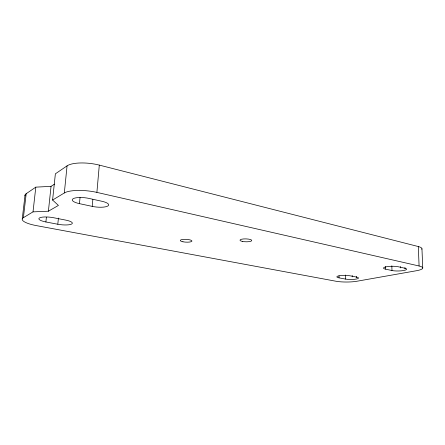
<?xml version="1.0" encoding="UTF-8"?>
<svg xmlns="http://www.w3.org/2000/svg" width="445" height="445" viewBox="0 0 445 445"><rect width="100%" height="100%" fill="white"/><g stroke="black" fill="none" stroke-linecap="round" stroke-linejoin="round"><path stroke-width="0.67" d="M92.226 206.38L79.46 203.649A11.932 3.326 5.8 0 1 73.258 198.648A11.932 3.326 5.8 0 1 89.022 198.426L102.022 201.301A11.731 3.26 5.5 0 1 107.623 206.124A11.731 3.26 5.5 0 1 92.226 206.38L92.849 199.46M419.09 265.999L96.893 192.396L99.302 165.106A23.985 7.699 6.5 0 0 67.067 165.863L55.369 173.828L52.593 200.05L58.423 205.429L48.394 211.208L33.013 211.87L23.39 217.683A21.61 5.207 6 0 0 36.535 225.643L335.853 281.218A15.091 2.815 -0.1 0 0 356.857 281.251L416.331 270.749A16.849 3.332 -1.2 0 0 419.09 265.999L418.311 246.547L99.302 165.106M79.46 203.649L80.044 197.519M52.593 200.05L64.319 192.969L67.067 165.863M57.794 224.241A10.713 2.62 5.7 0 0 71.578 224.069A10.713 2.62 5.7 0 0 65.76 220.108L53.656 217.739A10.886 2.664 6 0 0 39.566 217.883A10.886 2.664 6 0 0 45.896 221.972L57.794 224.241L58.429 218.072M45.896 221.972L46.402 217.266M48.394 211.208L51.053 186.344L54.39 184.174M33.013 211.87L35.811 187.145L51.053 186.344M23.39 217.683L26.188 193.697L35.811 187.145M22.256 218.929L25.042 195.099M339.046 277.858L345.426 279.071A7.626 1.435 -0.2 0 0 356.178 279.076A7.626 1.435 -0.2 0 0 356.428 277.051L350.026 275.8A7.682 1.463 -0.1 0 0 339.129 275.783A7.682 1.463 -0.1 0 0 339.046 277.858L339.029 275.822M385.503 269.147L391.973 270.532A8.333 1.641 -1.1 0 0 403.665 270.516A8.333 1.641 -1.1 0 0 404.744 268.19L398.258 266.755A8.388 1.674 -1 0 0 386.399 266.761A8.388 1.674 -1 0 0 385.503 269.147L385.431 266.444M421.955 248.755L422.75 267.968M404.967 267.484L405.011 268.841M400.645 266.527L400.689 267.89M391.834 265.837L391.973 270.532M356.49 276.339L356.506 277.691M352.218 275.5L352.234 276.857M345.381 275.032L345.426 279.071M64.319 192.969A24.241 6.881 5.8 0 1 96.893 192.396M418.311 246.547A16.721 3.76 -1.6 0 1 421.832 249.25M25.031 195.872A21.404 5.846 6.7 0 1 26.188 193.697M182.934 241.785A5.868 1.407 2.9 0 0 191.962 241.095A5.868 1.407 2.9 0 0 183.412 239.371A5.868 1.407 2.9 0 0 182.934 241.785M242.258 241.39A5.919 1.452 1.6 0 0 251.748 240.689A5.919 1.452 1.6 0 0 243.649 238.937A5.919 1.452 1.6 0 0 242.258 241.39"/></g></svg>
